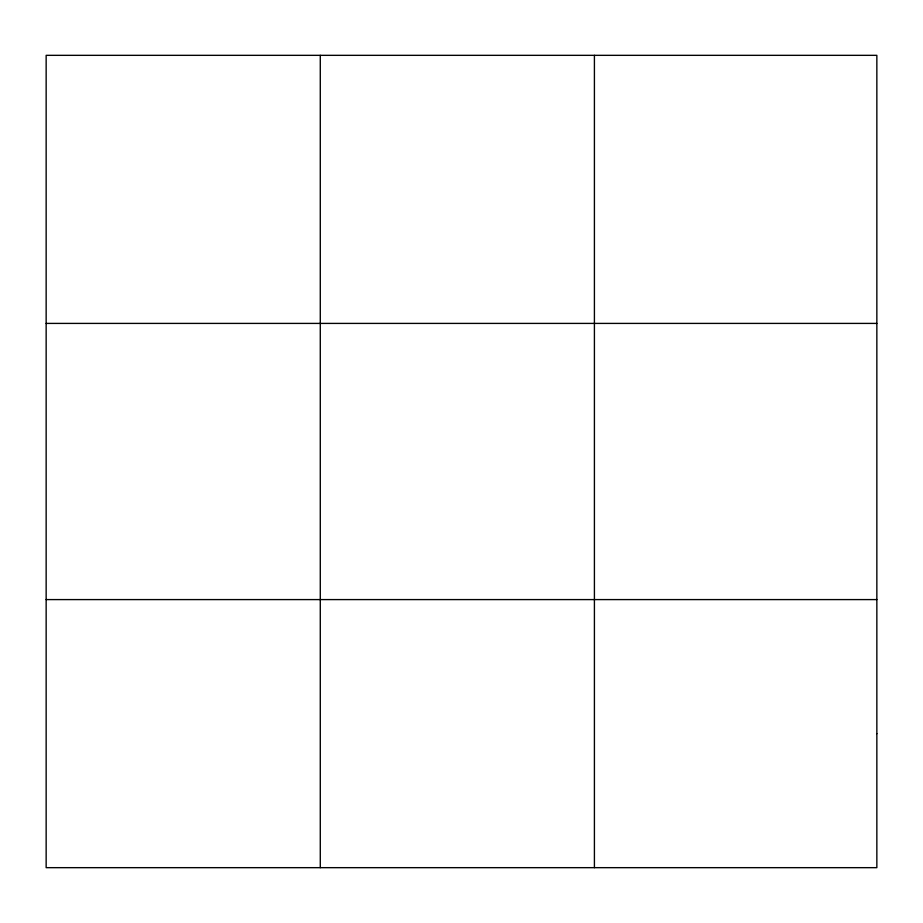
<?xml version="1.0" encoding="UTF-8"?>
<svg xmlns="http://www.w3.org/2000/svg" width="923" height="923" viewBox="0 0 923 923"><rect width="100%" height="100%" fill="white"/><g stroke="black" fill="none" stroke-linecap="round" stroke-linejoin="round"><path stroke-width="1.38" d="M320.281 55.334L320.281 867.666M594.412 55.334L594.412 867.666M46.15 323.408L876.85 323.408M46.15 599.592L876.85 599.592M876.85 733.635L876.85 867.666L46.15 867.666L46.15 55.334L876.85 55.334L876.85 733.635"/></g></svg>
